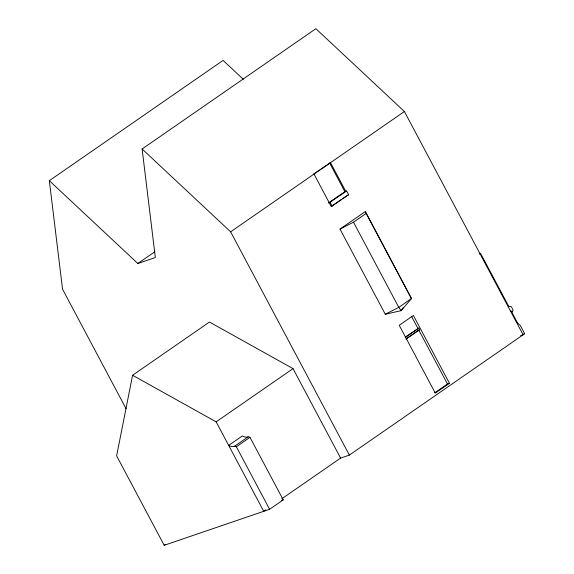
<?xml version="1.0" encoding="UTF-8"?>
<svg xmlns="http://www.w3.org/2000/svg" width="574" height="574" viewBox="0 0 574 574"><rect width="100%" height="100%" fill="white"/><g stroke="black" fill="none" stroke-linecap="round" stroke-linejoin="round"><path stroke-width="0.86" d="M479.326 253.995L480.639 253.543L508.607 306.136A2.475 1.866 71.1 0 0 509.669 306.674L510.028 306.602A1.607 1.213 71.1 0 1 511.685 307.37L512.726 309.329A1.607 1.213 71.1 0 1 512.56 311.359L512.338 311.689A2.475 1.866 71.1 0 0 512.259 313.017L516.98 321.885A9.643 7.261 71.1 0 0 520.274 325.444L524.672 333.716L349.351 455.089L340.597 458.081L293.034 368.63L209.46 322.036L132.58 375.26L116.63 455.849L164.186 545.3L269.601 509.296L283.233 499.854L249.991 437.338A3.057 1.966 55.3 0 0 248.083 436.893A10.913 7.017 55.3 0 1 242.307 435.96L228.674 445.402A10.913 7.017 55.3 0 0 234.45 446.335A3.057 1.966 55.3 0 1 236.359 446.78L249.991 437.338M403.135 307.714L401.133 310.656L385.283 314.251L340.002 229.083L365.358 211.526L411.458 298.588L401.133 310.656L398.779 307.37L353.498 222.195L366.176 213.42L365.358 211.526M126.122 408.781L62.552 289.217L49.328 180.688L223.092 60.392L243.268 79.269M49.328 180.688L137.846 263.502L155.339 257.525L142.115 148.996L315.879 28.7L404.397 111.514L523.115 334.793L520.582 335.661M137.846 263.502L154.779 251.778M313.834 173.9L330.509 162.664L345.749 191.321M142.115 148.996L230.633 231.81L404.397 111.514M328.35 203.053L344.852 191.623L346.639 191.013L348.64 194.78L331.248 206.511L314.007 174.087M329.246 202.744L346.639 191.013M331.248 206.511L341.293 199.558M342.728 198.561L347.033 195.583M132.58 375.26L216.154 421.854L293.034 368.63M480.108 253.916L480.639 253.543M234.45 446.335L248.083 436.893M405.165 337.211L418.769 328.091L419.63 329.72L406.177 339.033M405.309 337.412L418.769 328.091M406.026 338.839L418.066 330.502M164.186 545.3L165.656 544.288M434.719 392.795L447.469 383.97L449.442 383.296L413.395 315.492L399.231 325.3L435.279 393.104L449.442 383.296M265.87 509.812L263.717 511.305L216.154 421.854M281.762 498.813L340.597 458.081M340.002 229.083L353.498 222.195M385.283 314.251L398.779 307.37L411.458 298.588L366.176 213.42M347.751 195.081L348.64 194.78M419.63 329.72L418.776 330.007L447.469 383.97M523.359 334.161L524.672 333.716M281.554 500.428L283.233 499.854M510.523 311.115L512.56 311.359M510.724 311.495L512.338 311.689M411.823 316.934L417.908 328.385M329.62 162.973L344.852 191.623M330.136 202.443L332.138 206.202M230.633 231.81L349.351 455.089M236.359 446.78L269.601 509.296"/></g></svg>
